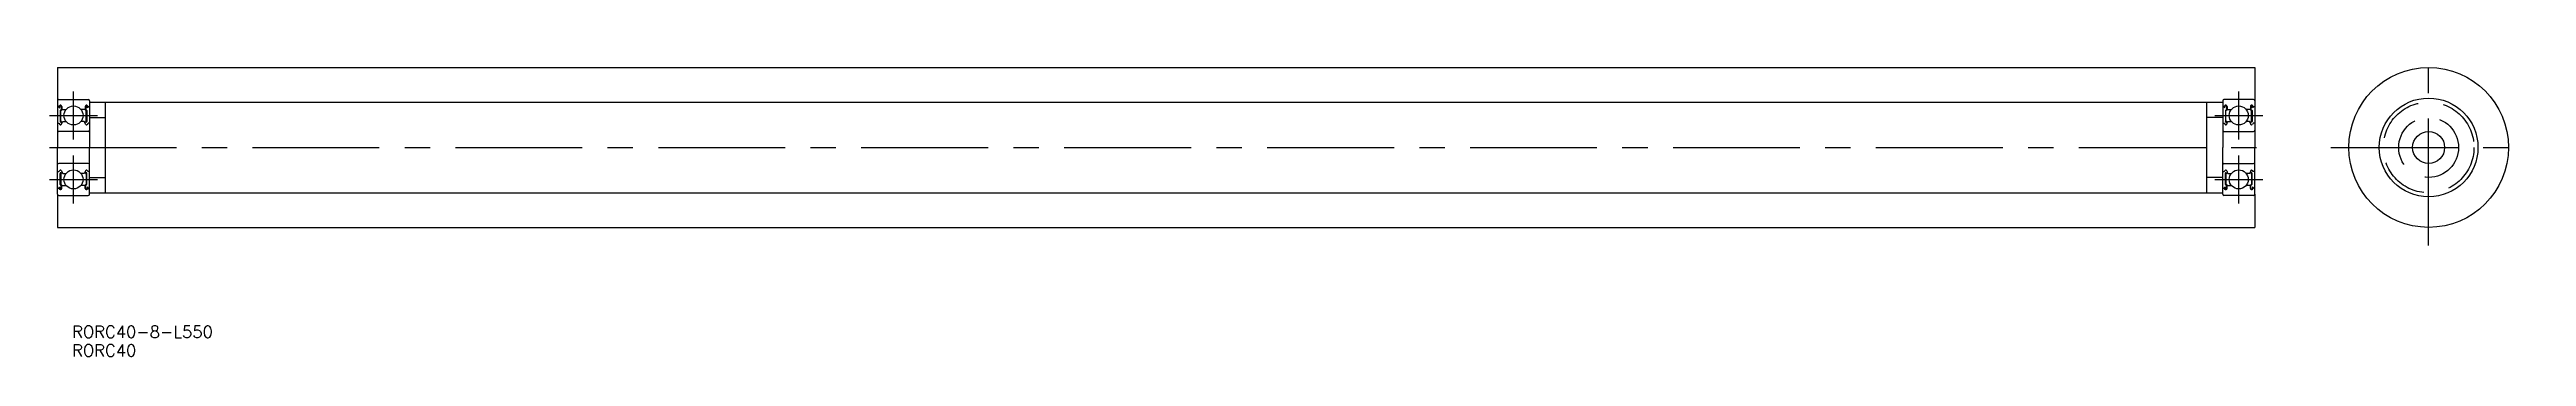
# Model space of a CAD drawing. Extents: x -2 to 618, y -52 to 24.
import ezdxf

# ---------------------------------------------------------------- set-up
doc = ezdxf.new("R2010")
doc.units = 0
doc.linetypes.add('CENTER', pattern=[50.8, 31.75, -6.35, 6.35, -6.35])
doc.linetypes.add('DASHED', pattern=[19.05, 12.7, -6.35])
doc.layers.get('0').update_dxf_attribs({"linetype": 'CONTINUOUS'})
doc.layers.add('CENTER', color=1, linetype='CENTER')
doc.styles.get("Standard").update_dxf_attribs({"font": 'txt.shx', "height": 3, "bigfont": 'bigfont.shx'})

# ---------------------------------------------------------------- blocks, each defined once
blk = doc.blocks.new('*U11')
at = {"color": 7, "linetype": 'CONTINUOUS'}
blk.add_text('RORC40-8-L550', height=3, dxfattribs=at).set_placement((3.66, -47.62))
blk = doc.blocks.new('*U12')
at = {"color": 7, "linetype": 'CONTINUOUS'}
blk.add_text('RORC40', height=3, dxfattribs=at).set_placement((3.66, -52.28))

msp = doc.modelspace()

# ---------------------------------------------------------------- linework, layer by layer
at = {"color": 7, "linetype": 'CONTINUOUS'}
for p, q in [((0, 20), (550, 20)), ((0, 20), (0, 11.7)), ((550, 20), (550, 11.7)), ((0, 11.7), (0, 0)), ((0, 10.3), (0.1, 10.2)), ((0.1, 10.2), (0.36, 10.2)), ((0.3, 12), (7.7, 12)), ((0.36, 10.2), (0.48, 10.4)), ((0.41, 10), (0.54, 9.93)), ((0.48, 10.13), (0.6, 10.33)), ((0.61, 10.06), (0.48, 10.13)), ((0.54, 9.93), (0.61, 10.06)), ((0.94, 9.5), (0.65, 9.21)), ((0.65, 9.21), (0.65, 6.49)), ((1.08, 9.44), (0.79, 9.15)), ((0.79, 6.49), (0.79, 9.15)), ((1.01, 6.49), (0.79, 6.49)), ((0.79, 6.35), (1.01, 6.35)), ((0.94, 10.24), (0.94, 9.5)), ((1.01, 6.35), (1.01, 6.49)), ((1.01, 5.85), (1.21, 6.41)), ((1.08, 10.24), (1.08, 9.44)), ((1.08, 9.6), (1.18, 9.5)), ((1.18, 9.5), (2.15, 9.5)), ((1.21, 6.41), (1.31, 6.5)), ((1.31, 6.5), (2.15, 6.5)), ((6.82, 9.5), (5.85, 9.5)), ((6.69, 6.5), (5.85, 6.5)), ((6.79, 6.41), (6.69, 6.5)), ((6.99, 5.85), (6.79, 6.41)), ((6.92, 9.6), (6.82, 9.5)), ((6.92, 10.24), (6.92, 9.44)), ((6.92, 9.44), (7.21, 9.15)), ((6.99, 6.35), (6.99, 6.49)), ((6.99, 6.49), (7.21, 6.49)), ((7.21, 6.35), (6.99, 6.35)), ((7.06, 10.24), (7.06, 9.5)), ((7.06, 9.5), (7.35, 9.21)), ((7.21, 6.49), (7.21, 9.15)), ((7.35, 9.21), (7.35, 6.49)), ((7.39, 10.06), (7.52, 10.13)), ((7.46, 9.93), (7.39, 10.06)), ((7.52, 10.13), (7.4, 10.33)), ((7.59, 10), (7.46, 9.93)), ((7.64, 10.2), (7.52, 10.4)), ((7.9, 10.2), (7.64, 10.2)), ((8, 10.3), (7.9, 10.2)), ((8, 11.7), (8, 0)), ((8, 11.35), (542, 11.35)), ((8, 7.5), (12, 7.5)), ((12, -11.35), (12, 11.35)), ((538, -11.35), (538, 11.35)), ((542, 7.5), (538, 7.5)), ((542, 11.7), (542, 0)), ((542, 10.3), (542.1, 10.2)), ((542.1, 10.2), (542.36, 10.2)), ((549.7, 12), (542.3, 12)), ((542.36, 10.2), (542.48, 10.4)), ((542.41, 10), (542.54, 9.93)), ((542.48, 10.13), (542.6, 10.33)), ((542.61, 10.06), (542.48, 10.13)), ((542.54, 9.93), (542.61, 10.06)), ((542.94, 9.5), (542.65, 9.21)), ((542.65, 9.21), (542.65, 6.49)), ((543.08, 9.44), (542.79, 9.15)), ((542.79, 6.49), (542.79, 9.15)), ((543.01, 6.49), (542.79, 6.49)), ((542.79, 6.35), (543.01, 6.35)), ((542.94, 10.24), (542.94, 9.5)), ((543.01, 6.35), (543.01, 6.49)), ((543.01, 5.85), (543.21, 6.41)), ((543.08, 10.24), (543.08, 9.44)), ((543.08, 9.6), (543.18, 9.5)), ((543.18, 9.5), (544.15, 9.5)), ((543.21, 6.41), (543.31, 6.5)), ((543.31, 6.5), (544.15, 6.5)), ((548.82, 9.5), (547.85, 9.5)), ((548.69, 6.5), (547.85, 6.5)), ((548.79, 6.41), (548.69, 6.5)), ((548.99, 5.85), (548.79, 6.41)), ((548.92, 9.6), (548.82, 9.5)), ((548.92, 10.24), (548.92, 9.44)), ((548.92, 9.44), (549.21, 9.15)), ((548.99, 6.49), (549.21, 6.49)), ((548.99, 6.35), (548.99, 6.49)), ((549.21, 6.35), (548.99, 6.35)), ((549.06, 10.24), (549.06, 9.5)), ((549.06, 9.5), (549.35, 9.21)), ((549.21, 6.49), (549.21, 9.15)), ((549.35, 9.21), (549.35, 6.49)), ((549.39, 10.06), (549.52, 10.13)), ((549.46, 9.93), (549.39, 10.06)), ((549.52, 10.13), (549.4, 10.33)), ((549.59, 10), (549.46, 9.93)), ((549.64, 10.2), (549.52, 10.4)), ((549.9, 10.2), (549.64, 10.2)), ((550, 10.3), (549.9, 10.2)), ((550, 11.7), (550, 0)), ((0, 5.95), (0.1, 6.05)), ((0, -11.7), (0, 0)), ((0.1, 6.05), (0.36, 6.05)), ((7.7, 4), (0.3, 4)), ((0.36, 6.05), (0.59, 5.77)), ((7.64, 6.05), (7.41, 5.77)), ((7.9, 6.05), (7.64, 6.05)), ((8, 5.95), (7.9, 6.05)), ((8, -11.7), (8, 0)), ((542, 5.95), (542.1, 6.05)), ((542, -11.7), (542, 0)), ((542.1, 6.05), (542.36, 6.05)), ((542.3, 4), (549.7, 4)), ((542.36, 6.05), (542.59, 5.77)), ((549.64, 6.05), (549.41, 5.77)), ((549.9, 6.05), (549.64, 6.05)), ((550, 5.95), (549.9, 6.05)), ((550, -11.7), (550, 0)), ((0, -5.95), (0.1, -6.05)), ((0.1, -6.05), (0.36, -6.05)), ((7.7, -4), (0.3, -4)), ((0.36, -6.05), (0.59, -5.77)), ((1.01, -5.85), (1.21, -6.41)), ((6.99, -5.85), (6.79, -6.41)), ((7.64, -6.05), (7.41, -5.77)), ((7.9, -6.05), (7.64, -6.05)), ((8, -5.95), (7.9, -6.05)), ((8, -5.85), (8, -5.85)), ((542, -5.85), (542, -5.85)), ((542, -5.95), (542.1, -6.05)), ((542.1, -6.05), (542.36, -6.05)), ((542.3, -4), (549.7, -4)), ((542.36, -6.05), (542.59, -5.77)), ((543.01, -5.85), (543.21, -6.41)), ((548.99, -5.85), (548.79, -6.41)), ((549.64, -6.05), (549.41, -5.77)), ((549.9, -6.05), (549.64, -6.05)), ((550, -5.95), (549.9, -6.05)), ((0, -10.3), (0.1, -10.2)), ((0, -11.7), (0, -20)), ((0.1, -10.2), (0.36, -10.2)), ((0.3, -12), (7.7, -12)), ((0.36, -10.2), (0.48, -10.4)), ((0.41, -10), (0.54, -9.93)), ((0.61, -10.06), (0.48, -10.13)), ((0.48, -10.13), (0.6, -10.33)), ((0.54, -9.93), (0.61, -10.06)), ((0.65, -9.21), (0.65, -6.49)), ((0.94, -9.5), (0.65, -9.21)), ((0.79, -6.35), (1.01, -6.35)), ((0.79, -6.49), (0.79, -9.15)), ((1.01, -6.49), (0.79, -6.49)), ((1.08, -9.44), (0.79, -9.15)), ((0.94, -10.24), (0.94, -9.5)), ((1.01, -6.35), (1.01, -6.49)), ((1.08, -10.24), (1.08, -9.44)), ((1.08, -9.6), (1.18, -9.5)), ((1.18, -9.5), (2.15, -9.5)), ((1.21, -6.41), (1.31, -6.5)), ((1.31, -6.5), (2.15, -6.5)), ((6.69, -6.5), (5.85, -6.5)), ((6.82, -9.5), (5.85, -9.5)), ((6.79, -6.41), (6.69, -6.5)), ((6.92, -9.6), (6.82, -9.5)), ((6.92, -9.44), (7.21, -9.15)), ((6.92, -10.24), (6.92, -9.44)), ((6.99, -6.35), (6.99, -6.49)), ((7.21, -6.35), (6.99, -6.35)), ((6.99, -6.49), (7.21, -6.49)), ((7.06, -9.5), (7.35, -9.21)), ((7.06, -10.24), (7.06, -9.5)), ((7.21, -6.49), (7.21, -9.15)), ((7.35, -9.21), (7.35, -6.49)), ((7.46, -9.93), (7.39, -10.06)), ((7.39, -10.06), (7.52, -10.13)), ((7.52, -10.13), (7.4, -10.33)), ((7.59, -10), (7.46, -9.93)), ((7.64, -10.2), (7.52, -10.4)), ((7.9, -10.2), (7.64, -10.2)), ((8, -10.3), (7.9, -10.2)), ((8, -7.5), (12, -7.5)), ((8, -8.77), (8, -8.77)), ((8, -11.35), (542, -11.35)), ((542, -7.5), (538, -7.5)), ((542, -8.77), (542, -8.77)), ((542, -10.3), (542.1, -10.2)), ((542.1, -10.2), (542.36, -10.2)), ((549.7, -12), (542.3, -12)), ((542.36, -10.2), (542.48, -10.4)), ((542.41, -10), (542.54, -9.93)), ((542.61, -10.06), (542.48, -10.13)), ((542.48, -10.13), (542.6, -10.33)), ((542.54, -9.93), (542.61, -10.06)), ((542.65, -9.21), (542.65, -6.49)), ((542.94, -9.5), (542.65, -9.21)), ((542.79, -6.35), (543.01, -6.35)), ((542.79, -6.49), (542.79, -9.15)), ((543.01, -6.49), (542.79, -6.49)), ((543.08, -9.44), (542.79, -9.15)), ((542.94, -10.24), (542.94, -9.5)), ((543.01, -6.35), (543.01, -6.49)), ((543.08, -10.24), (543.08, -9.44)), ((543.08, -9.6), (543.18, -9.5)), ((543.18, -9.5), (544.15, -9.5)), ((543.21, -6.41), (543.31, -6.5)), ((543.31, -6.5), (544.15, -6.5)), ((548.69, -6.5), (547.85, -6.5)), ((548.82, -9.5), (547.85, -9.5)), ((548.79, -6.41), (548.69, -6.5)), ((548.92, -9.6), (548.82, -9.5)), ((548.92, -9.44), (549.21, -9.15)), ((548.92, -10.24), (548.92, -9.44)), ((548.99, -6.35), (548.99, -6.49)), ((549.21, -6.35), (548.99, -6.35)), ((548.99, -6.49), (549.21, -6.49)), ((549.06, -9.5), (549.35, -9.21)), ((549.06, -10.24), (549.06, -9.5)), ((549.21, -6.49), (549.21, -9.15)), ((549.35, -9.21), (549.35, -6.49)), ((549.46, -9.93), (549.39, -10.06)), ((549.39, -10.06), (549.52, -10.13)), ((549.52, -10.13), (549.4, -10.33)), ((549.59, -10), (549.46, -9.93)), ((549.64, -10.2), (549.52, -10.4)), ((549.9, -10.2), (549.64, -10.2)), ((550, -10.3), (549.9, -10.2)), ((550, -11.7), (550, -20)), ((0, -20), (550, -20))]:
    msp.add_line(p, q, dxfattribs=at)
for centre, radius in [((593.54, 0), 20), ((4, 8), 2.38), ((546, 8), 2.38), ((593.54, 0), 12.35), ((593.54, 0), 4), ((4, -8), 2.38), ((546, -8), 2.38)]:
    msp.add_circle(centre, radius, dxfattribs=at)
at = {"color": 3, "linetype": 'DASHED'}
for radius in [11.35, 7.5]:
    msp.add_circle((593.54, 0), radius, dxfattribs=at)
at = {"color": 7, "linetype": 'CONTINUOUS'}
for centre, radius, start, end in [((0.3, 11.7), 0.3, 90, 180), ((0.48, 10.13), 0.144, 149.98876, 240.00428), ((0.76, 10.24), 0.323, 0, 150.00136), ((0.76, 10.24), 0.179, 0, 150.00262), ((0.79, 6.49), 0.144, 180.00005, 270.00003), ((7.24, 10.24), 0.323, 29.99864, 180), ((7.24, 10.24), 0.179, 29.99738, 180), ((7.21, 6.49), 0.144, 269.99997, 359.99995), ((7.52, 10.13), 0.144, 299.99572, 30.01124), ((7.7, 11.7), 0.3, 0, 90), ((542.3, 11.7), 0.3, 90, 180), ((542.48, 10.13), 0.144, 149.98876, 240.00428), ((542.76, 10.24), 0.323, 0, 150.00136), ((542.76, 10.24), 0.179, 0, 150.00262), ((542.79, 6.49), 0.144, 180.00005, 270.00003), ((549.24, 10.24), 0.323, 29.99864, 180), ((549.24, 10.24), 0.179, 29.99738, 180), ((549.21, 6.49), 0.144, 269.99997, 359.99995), ((549.52, 10.13), 0.144, 299.99572, 30.01124), ((549.7, 11.7), 0.3, 0, 90), ((0.3, 4.3), 0.3, 180, 270), ((0.78, 5.92), 0.241, 220.00189, 343.15248), ((7.22, 5.92), 0.241, 196.84752, 319.99811), ((7.7, 4.3), 0.3, 270, 0), ((542.3, 4.3), 0.3, 180, 270), ((542.78, 5.92), 0.241, 220.00189, 343.15248), ((549.22, 5.92), 0.241, 196.84752, 319.99811), ((549.7, 4.3), 0.3, 270, 0), ((0.3, -4.3), 0.3, 90, 180), ((0.78, -5.92), 0.241, 16.84752, 139.99811), ((7.22, -5.92), 0.241, 40.00189, 163.15248), ((7.7, -4.3), 0.3, 0, 90), ((542.3, -4.3), 0.3, 90, 180), ((542.78, -5.92), 0.241, 16.84752, 139.99811), ((549.22, -5.92), 0.241, 40.00189, 163.15248), ((549.7, -4.3), 0.3, 0, 90), ((0.3, -11.7), 0.3, 180, 270), ((0.48, -10.13), 0.144, 119.99572, 210.01124), ((0.76, -10.24), 0.323, 209.99864, 0), ((0.76, -10.24), 0.179, 209.99738, 0), ((0.79, -6.49), 0.144, 89.99997, 179.99995), ((7.24, -10.24), 0.323, 180, 330.00136), ((7.24, -10.24), 0.179, 180, 330.00262), ((7.21, -6.49), 0.144, 0.00005, 90.00003), ((7.52, -10.13), 0.144, 329.98876, 60.00428), ((7.7, -11.7), 0.3, 270, 0), ((542.3, -11.7), 0.3, 180, 270), ((542.48, -10.13), 0.144, 119.99572, 210.01124), ((542.76, -10.24), 0.323, 209.99864, 0), ((542.76, -10.24), 0.179, 209.99738, 0), ((542.79, -6.49), 0.144, 89.99997, 179.99995), ((549.24, -10.24), 0.323, 180, 330.00136), ((549.24, -10.24), 0.179, 180, 330.00262), ((549.21, -6.49), 0.144, 0.00005, 90.00003), ((549.52, -10.13), 0.144, 329.98876, 60.00428), ((549.7, -11.7), 0.3, 270, 0)]:
    msp.add_arc(centre, radius, start, end, dxfattribs=at)
at = {"layer": 'CENTER', "color": 1, "linetype": 'CENTER'}
for p, q in [((593.54, -24.49), (593.54, 24.49)), ((4, 2), (4, 14)), ((546, 2), (546, 14)), ((-2, 8), (10, 8)), ((540, 8), (552, 8)), ((-2, 0), (552, 0)), ((569.06, 0), (618.03, 0)), ((4, -14), (4, -2)), ((546, -14), (546, -2)), ((-2, -8), (10, -8)), ((540, -8), (552, -8))]:
    msp.add_line(p, q, dxfattribs=at)

# ---------------------------------------------------------------- block references
at = {"color": 7, "linetype": 'CONTINUOUS'}
for name in ['*U11', '*U12']:
    msp.add_blockref(name, (0, 0), dxfattribs=at)

doc.saveas('drawing.dxf')
